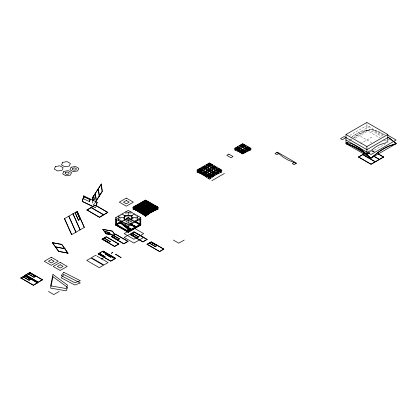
<?xml version="1.0" encoding="UTF-8"?>
<svg xmlns="http://www.w3.org/2000/svg" width="417" height="417" viewBox="0 0 417 417"><rect width="100%" height="100%" fill="white"/><g stroke="black" fill="none" stroke-linecap="round" stroke-linejoin="round"><path stroke-width="0.31" stroke-dasharray="2.08 1.56" d="M93.783 206.999L95.514 207.838L95.847 206.613M95.514 207.838L95.957 206.608M93.476 204.966L95.144 202.36M93.606 205.028L94.94 202.943M351.208 137.568L353.819 135.598A36.305 20.959 -60 0 1 359.047 132.58C363.963 129.901 369.811 129.901 374.721 132.58A36.305 20.959 60 0 1 379.95 135.598L381.258 136.541M350.687 139.559L351.468 138.95M350.687 139.742L351.468 139.153M119.33 216.506L121.441 215.13M125.825 218.56L128.029 217.288L128.446 217.528L125.825 219.04M126.007 218.696L126.429 218.451L126.429 218.935M130.651 218.56L128.446 217.288L128.029 217.528L130.651 219.04M126.148 218.998L128.238 217.794L130.422 219.05M128.446 217.768L128.029 218.008L128.029 217.288M126.794 218.967L128.655 217.888L128.655 216.647M349.832 135.384L366.887 125.538L383.937 135.384M352.115 136.479L370.51 125.861M348.732 140.847L350.384 139.893M353.684 137.985L366.887 130.365L380.085 137.985M355.388 138.209L371.067 129.155L378.907 131.756A57.598 33.256 60 0 1 385.178 135.098M360.616 143.589L373.158 136.349M367.413 151.809L369.504 150.6M367.935 151.647L369.504 150.745M371.286 151.96L386.137 143.385M119.747 218.498L120.909 218.388M129.484 213.264L131.345 213.191M125.131 213.191L127.618 213.29M135.567 218.388L136.729 218.498M93.888 206.988L95.623 207.828M383.087 136.098L371.067 129.155L363.228 131.756A57.598 33.256 -60 0 0 353.819 137.188M388.31 139.116L391.448 140.925M383.39 139.893L386.689 141.796M360.616 136.349L371.521 142.645M372.704 150.641L374.341 151.585M372.704 150.782L374.341 151.725M372.094 150.772L373.637 151.658M372.094 150.912L374.664 152.398M128.029 217.768L128.446 218.008L128.446 217.288M129.682 218.967L127.821 217.888L127.821 216.647M130.834 221L131.939 221.635M129.869 220.921L131.522 221.875M129.317 221.088L132.069 222.678M125.694 221.005L127.331 221.948M125.694 221.151L127.331 222.094M135.04 215.13L137.146 216.506M385.61 140.263L386.481 141.102M92.72 201.187L93.272 205.55M92.59 201.124L93.142 205.482M366.887 122.442L366.887 130.365M128.238 216.647L128.238 218.133M384.651 135.072A66.548 38.421 60 0 0 377.338 131.319L371.067 129.155L364.797 131.319A66.548 38.421 -60 0 0 353.819 137.443"/><path stroke-width="0.63" d="M121.967 222.026L121.967 221.271L124.996 219.519L128.238 219.884L131.485 219.519L134.509 221.271L134.509 222.026L128.238 226.65L121.967 222.026L115.697 219.405M131.126 212.071L128.238 212.279L128.238 215.844L131.459 216.209L132.476 215.735M134.039 208.114L133.023 209.011L137.198 210.82L145.538 216.235L149.719 213.092L153.899 210.679L158.079 208.87L157.032 208.114M140.159 207.145L141.368 207.807L146.732 204.731M141.368 207.807L145.538 210.21L150.912 207.145M134.509 222.026L137.678 220.437L137.897 219.311L137.537 217.648L137.897 215.98M118.579 215.98L118.939 217.648L118.579 219.311L118.803 220.437M145.538 216.235L149.708 213.223L158.079 208.87M125.131 224.091L125.355 223.225L128.238 223.017L131.126 223.225L131.345 224.091M82.232 201.411L83.848 195.901L82.232 201.411L93.205 206.723M89.54 201.666L83.452 198.784L84.031 196.673L90.119 199.555L89.431 201.677L90.119 199.555M84.14 196.662L83.452 198.784M96.014 206.003L97.13 202.328L96.124 205.993M92.517 200.546L92.204 198.075L101.341 184.074L102.28 191.486L95.274 202.422M92.647 200.608L92.334 198.138L101.341 184.074M93.033 200.832L92.663 197.919L93.684 196.058L94.106 199.389L93.246 200.739M93.377 200.801L94.237 199.456L93.815 196.12M95.144 202.36L102.149 191.424L101.211 184.012M387.789 142.432L387.789 134.509L366.887 122.442L345.98 134.509L345.98 142.432L366.887 154.504L370.807 150.735L374.721 147.665A36.305 20.959 -60 0 1 379.95 144.647L386.481 142.609M52.281 242.658L61.857 244.409L67.976 253.213L58.516 251.347L52.281 242.658L61.742 244.529L67.976 253.213M58.516 251.347L68.091 253.093M114.321 235.391L105.97 233.739L102.853 229.397L112.434 231.148L114.857 234.526M104.896 231.586L109.04 232.545L110.234 234.208L109.155 232.425L104.896 231.586L106.095 233.249L110.349 234.088M106.095 233.249L110.234 234.208M105.97 233.739L114.289 235.24M102.853 229.397L112.434 231.148M129.666 224.69L136.15 227.359L136.495 226.603L130.599 224.169M136.15 227.359L136.495 226.603M133.023 209.011L134.065 208.26M135.525 208.156L133.956 209.287L133.956 206.863L146.497 214.109L146.497 215.417L142.838 212.774M135.165 208.604L134.123 209.355L134.123 208.073M137.089 209.438L136.046 210.189L136.046 209.183L148.588 201.943M137.256 209.506L136.213 210.262L136.213 209.277L148.754 202.037M138.22 209.923L137.172 210.679L132.992 208.87M140.31 208.417L145.538 205.247L150.761 208.417M138.241 210.064C133.92 211.007 145.684 214.244 145.538 216.11M139.179 210.481L138.136 211.237L138.136 210.387L150.678 203.147M141.269 208.969L142.317 208.219M141.441 209.068L147.712 205.445M141.269 211.685L140.227 212.441L140.227 211.596L152.768 204.356M143.359 210.178L144.407 209.423M143.531 210.272L149.802 206.655M198.409 170.876L196.845 172.007L201.025 173.816L205.206 176.229L209.386 179.247L213.567 176.229L217.747 173.816L221.927 172.007L220.885 171.251M142.4 212.336L141.363 213.223L142.405 212.472M144.49 210.83L149.719 207.661M199.456 171.324L197.887 172.456L197.887 170.73M143.359 213.03L142.317 213.785L142.317 212.8L154.858 205.56M143.531 213.155L142.484 213.905L142.484 212.899L155.025 205.659M201.025 172.607L199.978 173.363L199.978 170.798M201.025 173.816L202.594 172.685M145.976 214.166L144.407 215.297L144.407 214.01L156.948 206.769M146.143 214.286L144.574 215.417L144.574 214.109L157.115 206.863L157.115 209.287L155.546 208.156M148.233 212.774L146.497 213.785M203.115 173.665L202.068 174.421L202.068 173.211L214.609 165.971L214.609 166.498M205.206 174.869L204.158 175.625L204.158 174.421L216.699 167.175L216.699 167.707M205.206 176.229L206.248 175.343M211.998 175.854L208.338 178.492L208.338 175.625M124 220.624L125.017 219.926L128.238 220.285L131.459 219.926L132.476 220.624M64.52 218.649L77.166 211.383L84.312 227.411L71.667 234.672L64.52 218.649L71.667 234.672M75.279 213.108L76.983 212.159L80.2 219.368L78.495 220.317L75.279 213.108L76.983 212.159M86.939 209.959L95.3 205.133L107.841 212.373L99.481 217.346L86.939 209.959L99.481 217.205L107.841 212.373M86.939 210.105L95.3 205.279L107.841 212.519M132.992 207.301L145.538 200.061L158.079 207.301L145.538 214.661L132.992 207.301L145.538 214.541L158.079 207.301M132.992 207.421L145.538 200.181L158.079 207.421M115.697 217.648L128.238 210.408L140.779 217.648L140.779 225.034L128.238 232.274L115.697 225.034L115.697 217.648L128.238 224.888L140.779 217.648M197.887 170.798L210.429 163.558L210.429 164.074M133.956 207.974L146.497 200.733M133.956 208.161L146.664 200.832M116.531 219.306L115.697 219.306L116.531 219.306L116.531 224.888M198.935 171.403L211.476 164.162M236.481 149.724L244.842 144.897M199.978 172.007L212.519 164.762L212.519 165.356M140.393 207.244L144.574 204.83M25.745 274.907L29.925 272.494L42.471 279.734L38.291 282.293L25.745 274.907L38.291 282.147L42.471 279.734M20.85 277.936L25.03 275.522L37.572 282.762L33.391 285.322L20.85 277.936L33.391 285.176L37.572 282.762M25.745 275.053L29.925 272.64L42.471 279.88M20.85 278.082L25.03 275.668L37.572 282.908M28.325 273.901L29.925 272.973L35.57 276.231L33.97 277.305L28.325 273.901L33.97 277.159L35.57 276.231M150.845 203.246L138.303 210.486L138.303 211.33M23.43 276.93L25.03 276.007L30.676 279.265L29.07 280.333L23.43 276.93L29.07 280.188L30.676 279.265M28.325 274.047L29.925 273.119L35.57 276.377M240.661 151.533L239.619 152.137L239.619 151.533L247.979 146.706L247.979 147.232M23.43 277.076L25.03 276.148L30.676 279.411M203.115 173.816L215.657 166.576M240.661 152.137L249.022 147.31M116.322 224.768L115.905 225.008L115.905 224.283L121.415 221.104M128.029 231.769L128.446 232.008L128.446 231.284L116.322 224.283L115.905 224.528L128.655 231.888L128.655 226.306L127.821 226.306L127.821 231.888L140.571 224.528L140.154 224.283L128.029 231.284L128.029 232.008L128.446 231.769M121.628 221.463L115.697 224.888L128.238 232.128L140.779 224.888L134.644 221.344M134.509 214.025L131.485 215.771L128.238 215.412L124.996 215.771L121.967 214.025M115.697 225.034L120.398 222.459L120.398 221.974L119.914 222.172L119.914 222.657L130.021 230.82L130.5 230.622L130.5 230.142L120.398 221.974M120.398 222.318L121.446 221.714M122.384 221.51L116.114 225.128L116.114 219.061M152.935 204.45L140.393 211.69L140.393 212.54M146.497 210.767L150.678 208.354M219.837 168.989L206.248 176.985L206.248 175.625L218.795 168.385L218.795 168.895M208.338 176.834L220.885 169.594L220.885 170.11M102.082 239.139L106.262 236.726L118.803 243.971L114.623 246.525L102.082 239.139L114.623 246.384L118.803 243.971M213.045 175.171L216.178 173.363M102.082 239.285L106.262 236.872L118.803 244.112M103.624 239.692L102.916 239.139L104.521 238.216L110.166 241.474L109.629 241.928M102.916 239.285L103.452 238.977M103.984 238.67L104.521 238.362L108.754 240.807M139.945 219.306L140.779 219.306L139.945 219.306L139.945 224.888M128.655 226.306L127.821 226.306M111.276 236.486L115.457 234.073L127.998 241.318L123.818 243.872L111.276 236.486L123.818 243.731L127.998 241.318M111.276 236.632L115.457 234.218L127.998 241.459M112.11 236.486L113.716 235.563L119.361 238.821L117.756 239.89L112.11 236.486L117.756 239.749L119.361 238.821M112.11 236.632L113.716 235.709L119.361 238.967M211.867 180.681L224.409 173.441M102.916 239.139L108.561 242.402L110.166 241.474M104.328 240.103L108.561 242.543L109.098 242.235M128.029 231.529L128.446 231.284M140.154 224.528L140.571 224.283L140.571 225.008L140.154 224.768M140.571 224.768L140.154 225.008L140.154 224.283M130.365 234.557L134.55 232.144L147.092 239.384L142.911 241.943L130.365 234.557L142.911 241.797L147.092 239.384M130.365 234.703L134.55 232.29L147.092 239.53M131.204 234.557L132.804 233.629L138.449 236.887L136.849 237.961L131.204 234.557L136.849 237.815L138.449 236.887M131.204 234.703L132.804 233.775L138.449 237.033M114.154 258.222L114.889 258.79L110.708 261.204L98.167 253.963L100.956 252.212M101.654 251.805L102.347 251.404L113.414 257.795M98.167 253.963L102.347 251.55L114.889 258.79M99.71 254.37C97.333 253.995 102.045 252.264 100.075 253.348M99.006 253.963L99.59 253.484L105.235 256.882L100.997 254.443M294.126 162.51L288.09 160.081L283.497 157.428L278.66 153.581L276.805 154.655L274.949 153.581L277.425 152.153L296.602 163.224L294.126 164.652L292.27 163.584L294.126 162.51L295.981 163.584M102.003 258.748C100.038 259.728 104.505 257.148 102.54 258.441M111.819 253.083C109.853 254.062 114.321 251.482 112.355 252.775M99.642 254.672L110.708 261.063L111.407 260.656M112.105 260.255L114.889 258.644M59.188 291.447L53.798 294.558L48.403 291.447M147.071 244.232L151.256 241.818L163.798 249.058L159.617 251.618L147.071 244.232L159.617 251.472L163.798 249.058M147.071 244.378L151.256 241.964L163.798 249.204M149.651 243.226L151.256 242.303L156.896 245.561L155.296 246.629L149.651 243.226L155.296 246.483L156.896 245.561M149.651 243.372L151.256 242.444L156.896 245.702M345.98 137.605L342.336 139.711L340.517 138.658L344.161 136.557L366.887 149.677L387.789 137.605M347.549 142.734L345.98 143.641L371.067 158.121L396.15 143.641L394.581 142.207M184.163 240.067L178.773 243.179L173.378 240.067M345.98 134.509L366.887 146.576L387.789 134.509M378.156 153.784L383.609 157.079L371.067 164.319L358.526 157.079L364.276 153.618M358.526 157.079L364.276 153.764M345.98 142.432L349.899 143.193L353.819 144.647A36.305 20.959 60 0 1 359.047 147.665L362.967 150.735L366.887 154.504L369.634 152.914M358.526 156.938L371.067 164.173L383.609 156.933M156.427 208.281L154.858 208.959L156.594 208.391M247.979 150.026L249.548 149.349M216.699 172.862L220.358 171.476M146.497 205.805L147.545 205.352M148.588 207.009L149.635 206.556M153.456 209.756L154.504 209.308M119.914 222.172L130.021 230.34L130.5 230.142M137.678 220.437L140.779 219.405M77.166 211.383L84.312 227.411M80.2 219.368L76.884 212.18M78.495 220.317L75.383 213.082M128.238 215.844L125.017 216.209L124 215.735M123.234 218.174L124.396 218.065L124.996 215.771L124.365 217.648L125.017 219.926L124.365 217.648L118.939 217.648M137.537 217.648L132.116 217.648L131.459 219.926L132.116 217.648L131.485 215.771L132.085 218.065L133.247 218.174M125.355 212.071L128.238 212.279M130.255 224.45L136.15 226.879M130.427 224.549L136.495 227.083M235.438 149.119L238.571 150.48L237.528 151.079L237.528 150.328L245.889 145.502L245.889 146.007M197.887 171.251L205.727 175.171M144.339 204.731L145.538 205.247M143.38 205.284L144.574 205.56L144.407 205.899L149.635 209.068M143.213 205.383L144.407 205.899M141.29 206.493L142.484 206.769L142.317 207.108L147.545 210.272M141.123 206.587L142.317 207.108M134.55 208.422L137.537 209.725M83.739 195.912L97.13 202.328M84.031 196.673L90.009 199.566M82.342 201.401L93.314 206.712M92.663 197.919L92.902 200.77M387.789 135.191L396.15 140.018L371.067 154.504L345.98 140.018M394.581 142.734L396.15 143.641L389.879 145.804A66.548 38.421 -60 0 0 377.338 153.044L371.067 158.121L364.797 153.044A66.548 38.421 60 0 0 352.25 145.799L345.98 143.641L346.767 142.927L345.98 143.641L353.819 146.242A57.598 33.256 60 0 1 363.228 151.668L371.067 158.121L378.907 151.673A57.598 33.256 -60 0 1 388.31 146.242L396.15 143.641L388.31 137.188M378.156 153.93L383.609 157.079M373.976 156.198L379.428 159.492L373.434 156.031M276.805 152.513L278.66 153.581M249.022 149.573L250.07 150.177L250.07 148.666M240.661 144.897L249.022 149.724M246.932 150.48L247.979 151.079L247.979 150.328L239.619 145.502L239.619 146.007M244.842 151.533L245.889 152.137L245.889 151.533L237.528 146.706L237.528 147.232M236.481 147.31L244.842 152.137M220.885 170.798L208.338 163.558L208.338 164.074M207.296 164.162L219.837 171.403M218.795 172.007L206.248 164.762L206.248 165.273M203.115 166.576L215.657 173.816M198.935 168.989L211.476 176.229M210.429 176.834L197.887 169.594L197.887 170.11M144.574 200.733L157.115 207.974M144.407 200.832L157.115 208.161M142.484 201.943L155.025 209.183L155.025 210.189L153.982 209.438M142.317 202.037L154.858 209.277L154.858 210.262L153.816 209.506M145.538 205.404L149.703 207.807M140.393 203.147L152.935 210.387L152.935 211.237L151.892 210.481M140.227 203.246L152.768 210.486L152.768 211.33M138.303 204.356L150.845 211.596L150.845 212.441L149.802 211.685M138.136 204.45L150.678 211.69L150.678 212.54M141.353 207.661L146.581 210.83M136.213 205.56L148.754 212.8L148.754 213.785L147.712 213.03M136.046 205.659L148.588 212.899L148.588 213.905L147.545 213.155M134.123 206.769L146.664 214.01L146.664 215.297L145.095 214.166M135.061 221.104L140.571 224.283M134.785 221.573L140.779 225.034M134.092 221.51L140.362 225.128L140.362 219.061M131.147 224.153L136.599 227.447L134.962 226.504M131.147 224.299L133.873 225.873M119.877 222.475L132.418 229.861L119.877 222.621M115.905 224.283L116.322 224.528M128.029 231.284L128.446 231.529M115.905 224.768L116.322 225.008L116.322 224.283M109.457 241.214L110.166 241.62M119.773 256.804L115.54 254.214L121.185 257.617L120.477 257.211M114.086 257.409L103.02 251.018L115.561 258.404L114.826 257.831M109.421 256.497L105.188 253.906L110.833 257.31L110.124 256.903M99.59 253.625L100.294 254.036M99.006 253.817L104.646 257.221L100.414 254.777M98.167 253.817L98.907 254.245M96.306 255.746L95.566 255.319L91.386 257.737L103.927 264.977L108.107 262.564L97.041 256.174M91.646 258.436L90.906 258.014L86.726 260.427L99.267 267.667L103.447 265.254L92.381 258.863M219.316 171.324L220.885 172.456L220.885 170.318M217.747 172.607L218.795 173.363L218.795 170.798M216.699 173.06L217.747 173.816M215.657 173.665L216.699 174.421L216.699 173.211L204.158 165.971L204.158 166.498M213.567 174.869L214.609 175.625L214.609 174.421L202.068 167.175L202.068 167.707M213.567 176.229L212.519 175.343M210.955 175.854L212.519 176.985L212.519 175.625L199.978 168.385L199.978 168.895M206.248 175.474L210.429 178.492L210.429 175.625M157.006 208.26L158.048 209.011M155.906 208.604L156.948 209.355L156.948 208.073M152.851 209.923L153.873 210.82L152.831 210.064M149.802 208.969L148.754 207.974L148.588 208.312M147.712 210.178L146.664 209.183L146.497 209.522M148.671 212.336L149.708 213.223L148.666 212.472M120.159 222.313L130.5 230.622M394.581 142.28L389.879 138.564A66.548 38.421 60 0 0 388.31 137.443M112.314 231.263L114.915 234.886M102.973 229.277L106.09 233.624M52.401 242.543L58.635 251.227M366.887 146.576L366.887 154.504M250.07 148.442L250.07 147.915L241.709 152.742L241.709 153.347L243.799 152.137L243.799 151.533M245.889 146.706L245.889 147.232M245.889 150.328L245.889 150.855M243.799 144.913L243.799 144.292L234.39 149.724L238.571 151.533L242.751 153.946L246.932 151.533L251.112 149.724L241.709 144.292L241.709 144.814M243.799 147.915L243.799 148.431M243.799 149.119L243.799 149.646M243.799 150.328L243.799 150.928M241.709 147.915L241.709 148.431M241.709 149.119L241.709 149.646M241.709 150.328L241.709 150.928M241.709 151.533L241.709 152.137L243.799 153.347L243.799 152.742L235.438 147.915L235.438 148.442M239.619 150.328L239.619 150.855M236.481 148.515L236.481 149.046M236.481 149.505L235.438 150.177L235.438 149.046M216.699 168.385L216.699 168.911M216.699 172.007L216.699 172.534M214.609 169.594L214.609 170.11M214.609 170.798L214.609 171.319M212.519 165.971L212.519 166.498M212.519 169.594L212.519 170.12M212.519 170.798L212.519 171.324M212.519 174.421L212.519 174.947M210.429 167.175L210.429 167.697M210.429 168.385L210.429 168.911M210.429 169.594L210.429 170.193M210.429 170.798L210.429 171.403M210.429 172.007L210.429 172.534M210.429 173.211L210.429 173.733M208.338 167.175L208.338 167.697M208.338 168.385L208.338 168.911M208.338 169.594L208.338 170.193M208.338 170.798L208.338 171.403M208.338 172.007L208.338 172.534M208.338 173.211L208.338 173.733M206.248 165.971L206.248 166.498M206.248 169.594L206.248 170.12M206.248 170.798L206.248 171.324M206.248 174.421L206.248 174.947M204.158 169.594L204.158 170.11M204.158 170.798L204.158 171.319M202.068 168.385L202.068 168.911M202.068 172.007L202.068 172.534M155.025 208.073L155.025 209.079M150.845 205.659L150.845 206.201M150.845 207.171L150.845 206.769L150.678 207.244L146.497 204.83L146.664 204.356L146.664 204.757M150.678 205.56L150.678 206.102M148.754 204.45L148.754 204.992M148.754 209.277L148.754 209.683M148.588 204.356L148.588 204.898M148.588 209.183L148.588 209.563M146.664 208.073L146.497 207.974M144.574 206.863L144.407 206.769M144.407 210.893L144.574 210.387L144.574 210.767L140.393 208.354L140.393 207.974L140.227 208.474M142.484 205.659L142.484 206.04M142.484 210.486L142.484 211.028M142.317 205.56L142.317 205.967M142.317 210.387L142.317 210.934M140.393 209.277L140.393 209.824M140.227 209.183L140.227 209.725M130.021 230.34L130.021 230.82M128.238 219.884L128.238 223.017M128.238 224.888L128.238 232.274M203.115 175.02A47.762 27.574 -60 0 1 204.153 174.217M52.969 274.501L50.603 285.874L66.214 288.559L67.538 285.15L52.969 274.501M52.969 276.752L50.603 288.131L66.214 290.816L67.538 287.402L52.969 276.752M55.466 166.508L54.273 169.078L57.536 170.96L61.987 170.272L63.181 167.702L59.918 165.82L55.466 166.508M62.712 162.328L61.518 164.897L64.776 166.779L69.227 166.091L70.421 163.521L67.163 161.64L62.712 162.328M63.869 171.361L62.675 173.931L65.938 175.812L70.39 175.124L71.583 172.555L68.32 170.673L63.869 171.361M65.625 172.372L65.078 173.561L66.579 174.426L68.633 174.108L69.18 172.925L67.679 172.054L65.625 172.372M71.114 167.181L69.92 169.75L73.178 171.632L77.63 170.944L78.823 168.369L75.566 166.487L71.114 167.181M72.871 168.192L72.318 169.375L73.819 170.245L75.873 169.928L76.426 168.744L74.924 167.874L72.871 168.192M63.827 272.311L61.21 275.574L74.846 282.783L80.33 280.709L63.827 272.311M63.827 274.568L61.21 277.826L74.846 285.035L80.33 282.966L63.827 274.568M55.518 246.885L64.974 248.751L55.518 246.885M126.325 198.101L119.319 202.146L126.325 206.191L133.331 202.146L126.325 198.101M126.325 200.494L123.463 202.146L126.325 203.798L129.192 202.146L126.325 200.494M209.386 162.953L196.845 170.193L209.386 177.433L221.927 170.193L209.386 162.953M242.751 143.688L234.39 148.515L242.751 153.347L251.112 148.515L242.751 143.688M228.87 154.118L226.78 155.322L230.961 157.735L233.051 156.531L228.87 154.118M147.628 201.265L135.082 208.625L147.628 201.265M51.296 257.237L44.291 261.282L51.296 265.327L58.302 261.282L51.296 257.237M51.296 259.629L48.429 261.282L51.296 262.934L54.158 261.282L51.296 259.629M151.809 203.678L139.262 211.038L151.809 203.678M155.989 206.092L143.448 213.457L155.989 206.092M60.199 262.376L53.194 266.421L60.199 270.466L67.205 266.421L60.199 262.376M60.199 264.769L57.337 266.421L60.199 268.079L63.066 266.421L60.199 264.769M133.94 227.99L124.183 233.619L133.94 239.254L143.698 233.619L133.94 227.99M133.94 231.8L124.183 237.435L133.94 243.064L143.698 237.435L133.94 231.8M72.985 213.796L80.132 229.824L72.985 213.796M68.805 216.209L75.951 232.238L68.805 216.209M98.339 188.765L99.277 196.172L98.339 188.765M95.337 193.452L96.275 200.858L95.337 193.452M375.248 161.76L362.707 154.525L375.248 161.76M155.989 208.505L143.448 201.265L155.989 208.505M151.809 210.919L139.262 203.678L151.809 210.919M147.628 213.332L135.082 206.092L147.628 213.332M103.661 214.791L91.12 207.546L103.661 214.791"/></g></svg>
